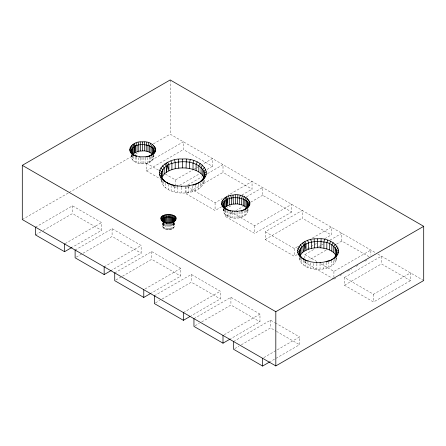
<?xml version="1.0" encoding="UTF-8"?>
<svg xmlns="http://www.w3.org/2000/svg" width="446" height="446" viewBox="0 0 446 446"><rect width="100%" height="100%" fill="white"/><g stroke="black" fill="none" stroke-linecap="round" stroke-linejoin="round"><path stroke-width="0.33" stroke-dasharray="2.23 1.67" d="M131.52 154.333C129.045 166.447 154.762 167.055 153.619 155.732M162.801 222.994C159.618 232.154 177.458 232.082 174.029 222.994M161.207 180.134C163.782 197.349 201.999 197.366 204.458 180.134M223.401 208.706C221.918 221.166 249.08 221.367 247.725 209.274M299.4 258.234C301.97 273.236 334.913 273.22 336.702 257.777M131.52 157.087L132.239 154.94M162.801 226.434L163.169 225.347L164.825 223.992M223.401 210.774L223.619 209.57M22.3 219.555L68.589 192.828M69.191 192.482L132.914 155.693M135.316 154.305L138.923 152.22M153.352 143.891L170.182 134.174L375.577 252.759M35.502 227.176L72.475 205.835L101.526 222.604L101.526 230.348L72.302 247.218M161.831 179.788L146.416 170.89L146.416 163.141L183.39 141.8L183.39 149.544L212.435 166.313L212.435 158.57L202.897 164.078M35.502 234.925L40.87 231.825M43.256 230.448L72.475 213.578L101.526 230.348M146.416 170.89L183.39 149.544M65.149 243.605L101.526 222.604M165.388 174.096L175.468 179.916L193.949 169.24M194.545 168.895L196.335 167.863M196.931 167.518L198.124 166.832M200.51 165.455L202.3 164.423M173.093 186.289L175.468 187.66L177.257 186.629M179.638 185.252L199.317 173.89M207.072 169.413L212.435 166.313M75.118 250.05L112.085 228.703L141.137 245.473L141.137 253.216L111.918 270.086M187.816 184.978L202.127 176.716M207.496 173.617L223 164.669L223 172.412L252.051 189.182L252.051 181.438L228.196 195.209M76.311 257.102L112.085 236.447L141.137 253.216M186.027 186.657L186.027 193.759L223 172.412M104.163 266.82L141.137 245.473M187.214 186.696L215.078 202.785L222.236 198.654M186.027 193.759L215.078 210.529L221.64 206.743M241.91 195.036L252.051 189.182M114.728 272.919L151.701 251.572L180.747 268.341L180.747 276.091L151.529 292.961M225.643 208.884L232.199 205.093M246.51 196.831L262.61 187.537L262.61 195.281L291.662 212.051L291.662 204.307L254.688 225.654L230.978 211.962M115.921 279.976L121.881 276.531M122.477 276.185L151.701 259.316L180.747 276.091M225.643 210.172L225.643 216.628L232.795 212.497M235.778 210.774L243.533 206.297M250.685 202.166L262.61 195.281M144.967 289.002L180.747 268.341M225.643 216.628L254.688 233.397L291.662 212.051M154.338 295.787L191.312 274.441L220.357 291.216L220.357 298.959L191.139 315.829M297.281 254.549L294.304 256.266L265.253 239.496L265.253 231.753L302.226 210.406L302.226 218.15L331.272 234.925L331.272 227.176L311.592 238.538M155.531 302.845L159.707 300.431M162.093 299.054L191.312 282.19L220.357 298.959M265.253 239.496L302.226 218.15M183.39 312.557L220.357 291.216M265.253 231.753L294.304 248.522L297.878 246.46M307.422 248.695L310.399 246.972M310.996 246.627L313.978 244.91M314.575 244.564L316.365 243.533M324.716 238.71L331.272 234.925M193.949 318.656L230.922 297.309L259.973 314.084L259.973 321.828L230.755 338.698M304.863 258.496L304.863 254.621L315.004 248.768M318.578 246.705L320.964 245.328M321.56 244.982L323.35 243.951M329.912 240.16L341.837 233.275L341.837 241.024L369.104 256.768M195.142 325.714L199.317 323.305M201.703 321.928L230.922 305.058L259.973 321.828M304.863 261.077L304.863 262.365L306.653 261.334M307.249 260.988L326.929 249.626M336.468 244.118L341.837 241.024M224.193 334.74L259.973 314.084M320.869 263.865L333.915 271.391L370.882 250.05L370.882 255.212M333.915 279.14L335.704 278.103M339.874 275.695L343.453 273.632M347.629 271.218L351.805 268.81M355.975 266.401L358.958 264.679M364.923 261.233L366.712 260.202M233.565 341.524L270.532 320.183L274.686 322.575M344.479 277.49L381.447 256.149L381.447 263.893L410.498 280.662L410.498 272.919L373.525 294.26L344.479 277.49L344.479 285.234L373.525 302.009L410.498 280.662M234.758 348.582L238.928 346.174M241.314 344.797L270.532 327.927L275.868 331.004M344.479 285.234L381.447 263.893M263.803 357.608L299.584 336.953L299.584 344.697L270.365 361.567M171.164 223.602L172.686 224.282L174.029 225.748M377.924 254.114L423.7 280.54M146.416 163.141L158.865 170.333M304.863 254.621L316.721 261.467M304.863 262.365L333.318 278.795M275.277 322.921L299.584 336.953M276.464 331.35L299.584 344.697M373.525 294.26L373.525 302.009M336.635 257.537L336.635 259.605M336.033 257.955L336.033 261.401M334.918 258.981L334.918 263.112M333.915 271.391L333.915 278.494M333.313 260.559L333.313 264.69M331.272 260.581L331.272 266.084M328.853 261.757L328.853 267.265M326.121 262.683L326.121 268.191M323.155 263.33L323.155 268.838M320.044 263.675L320.044 269.183M316.877 263.714L316.877 269.222M313.75 263.441L313.75 268.949M310.739 262.872L310.739 268.38M307.941 262.014L307.941 267.522M305.438 260.893L305.438 266.401M303.297 260.235L303.297 265.058M301.58 259.388L301.58 263.519M300.336 257.704L300.336 261.835M299.601 257.303L299.601 260.057M294.304 248.522L294.304 256.266M270.532 320.183L270.532 327.927M254.688 225.654L254.688 233.397M247.993 208.923L247.993 211.677M247.591 208.734L247.591 212.865M246.855 209.865L246.855 213.996M245.796 210.217L245.796 215.033M244.447 210.451L244.447 215.959M242.847 211.231L242.847 216.739M241.046 211.839L241.046 217.347M239.089 211.577L239.089 217.776M237.032 212.497L237.032 218.005M234.942 212.525L234.942 218.027M232.873 212.341L232.873 217.849M230.889 211.967L230.889 217.475M230.922 297.309L230.922 305.058M229.043 211.398L229.043 216.907M227.388 210.663L227.388 216.171M225.971 210.462L225.971 215.279M224.84 209.447L224.84 214.264M224.015 209.023L224.015 213.155M223.535 208.538L223.535 211.978M215.078 202.785L215.078 210.529M204.396 180.351L204.396 181.728M203.699 180.368L203.699 183.808M202.406 181.661L202.406 185.792M200.544 182.804L200.544 187.621M198.175 183.735L198.175 189.243M195.37 185.101L195.37 190.609M192.198 186.177L192.198 191.685M191.312 274.441L191.312 282.19M188.764 186.924L188.764 192.432M185.157 186.64L185.157 192.839M181.483 187.376L181.483 192.884M177.848 187.058L177.848 192.566M175.468 179.916L175.468 185.72M175.468 186.367L175.468 187.66M174.358 186.395L174.358 191.903M174.152 222.721L174.152 226.852M173.968 223.273L173.968 227.404M173.728 223.151L173.728 225.219M173.628 223.106L173.628 227.923M173.277 223.346L173.277 224.723M173.143 223.585L173.143 228.402M172.518 223.323L172.518 228.831M171.782 223.68L171.782 229.188M171.113 185.402L171.113 190.91M170.946 223.964L170.946 229.473M170.182 79.957L170.182 134.174M170.043 224.16L170.043 229.668M169.095 224.266L169.095 229.774M168.209 184.103L168.209 189.611M168.131 224.277L168.131 229.785M167.178 224.193L167.178 229.701M166.258 224.02L166.258 229.528M165.722 183.228L165.722 188.05M165.41 224.45L165.41 229.266M164.646 223.418L164.646 228.926M163.989 223.697L163.989 228.514M163.732 181.45L163.732 186.266M163.587 223.468L163.587 224.845M163.47 223.229L163.47 228.045M163.169 223.279L163.169 225.347M163.091 222.716L163.091 227.532M162.868 222.861L162.868 226.992M162.288 180.875L162.288 184.315M161.435 179.498L161.435 182.252M153.903 154.751L153.859 157.912M153.502 154.857L153.502 158.988M152.827 155.883L152.827 160.014M151.869 156.145L151.869 160.961M151.701 251.572L151.701 259.316M150.642 156.981L150.642 161.798M149.187 156.998L149.187 162.506M147.548 157.555L147.548 163.063M145.775 157.94L145.775 163.448M143.907 157.46L143.907 163.66M142.006 157.488L142.006 163.682M140.128 158.012L140.128 163.52M138.321 157.667L138.321 163.175M136.643 157.154L136.643 162.662M135.144 157.17L135.144 161.993M133.856 156.362L133.856 161.184M132.824 155.442L132.824 160.259M132.077 155.119L132.077 159.25M131.637 154.74L131.637 158.185M112.085 228.703L112.085 236.447M72.475 205.835L72.475 213.578"/><path stroke-width="0.67" d="M136.141 156.239C123.196 152.103 132.886 140.312 142.441 141.917C152.264 140.155 162.539 151.908 149.187 156.312C166.274 145.602 129.775 137.976 131.52 152.956M162.801 221.617C162.076 215.145 175.507 215.451 174.152 222.036M174.693 221.288L172.518 222.632C187.526 211.839 149.176 212.095 164.646 222.732L162.489 221.439M199.518 182.275L195.37 184.415C219.003 174.676 199.474 157.159 182.358 159.06C167.796 157.477 147.403 172.987 168.209 183.417L164.223 180.976M243.382 210.283C260.815 198.481 222.805 191.117 223.401 205.952M244.447 209.765C258.479 202.902 241.955 192.315 233.029 195.114C224.516 194.579 215.814 205.294 226.958 209.726M307.316 261.044C286.917 253.01 302.84 237.45 317.63 238.844C332.482 236.776 349.586 253.094 328.853 261.066C342.729 256.21 335.654 242.892 323.913 242.027C315.132 240.444 300.091 242.133 299.4 253.417M164.24 222.47L164.468 217.988L163.13 215.663M133.454 144.13L134.798 146.455L134.157 153.056L133.059 153.954L133.059 147.754L131.419 145.652M144.66 142.001L144.381 150.832L147.977 151.512L152.136 153.719L152.136 147.52L153.725 145.379M169.619 214.426L169.335 223.256M186.35 159.205L186.066 168.03C192.795 168.766 200.667 170.98 203.934 177.508L203.934 171.309C197.589 160.794 182.548 160.253 171.9 163.42C163.498 165.232 156.418 175.875 165.722 181.851M225.665 197.372L227.008 199.696L226.3 206.336L224.494 208.048M237.835 195.053L237.556 203.883L243.271 205.294L247.073 208.131L247.073 201.932L248.818 199.953M321.114 238.972L320.836 247.803C326.427 248.433 332.922 250.167 335.905 255.391M303.525 242.317L304.863 244.642L303.793 251.516L301.964 253.005L300.024 255.831M166.202 163.041L167.545 165.36L166.302 172.34L164.178 174.074L161.842 177.514M146.823 142.296L146.227 144.889L146.227 151.083M170.868 214.598L170.277 217.191L170.277 223.385M190.236 159.74L189.639 162.327L189.639 168.521M240.182 195.376L239.591 197.968L239.591 204.162M324.51 239.441L323.913 242.027L323.913 248.221M173.143 222.208L174.152 220.659L176.042 219.226M198.175 183.05C202.261 180.87 205.929 176.081 203.934 171.309L205.779 169.508M148.864 142.804L147.977 145.318L147.977 151.512M172.056 214.894L171.164 217.408L171.164 222.916M193.91 160.644L193.018 163.158L193.018 169.357M242.401 195.922L241.515 198.442L241.515 204.636M327.715 240.227L326.829 242.747L326.829 248.94M237.032 211.805L237.239 211.348L241.866 210.59L245.791 208.99M320.044 262.989L320.25 262.527L323.673 262.142L329.945 260.414M150.731 143.495L149.572 145.914L149.572 152.108M197.266 161.892L196.106 164.312L196.106 170.506M173.137 215.295L171.978 217.709L171.978 222.532M244.43 196.68L243.271 199.094L243.271 205.294M330.648 241.319L329.488 243.739L329.488 249.933M152.37 144.365L150.971 146.656L150.971 152.85M200.209 163.453L198.81 165.745L198.81 171.939M174.085 215.797L172.686 218.088L172.686 222.905M246.209 197.623L244.809 199.914L244.809 206.108M333.218 242.685L331.818 244.977L331.818 251.17M202.651 165.282L201.062 167.423L201.062 173.622M174.871 216.382L173.277 218.529L173.277 222.66M247.686 198.726L246.092 200.867L246.092 207.061M335.353 244.28L333.759 246.421L333.759 252.614M154.768 146.511L153.023 148.49L153.023 153.998M204.53 167.317L202.785 169.296L202.785 175.495M175.473 217.04L173.728 219.019L173.728 221.774M336.986 246.058L335.241 248.037L335.241 254.231M155.464 147.732L153.619 149.533L153.619 153.664M175.875 217.748L174.029 219.549L174.029 221.617M249.57 201.28L247.725 203.081L247.725 207.212M338.079 247.97L336.234 249.771L336.234 255.279M145.775 157.254L146.288 156.758L150.285 155.654M188.764 186.238L189.277 185.742L196.463 183.758M155.793 148.997L153.903 150.62L153.859 153.095M206.37 171.788L204.474 173.41L204.474 176.85M174.174 220.101L176.07 218.484M249.927 202.657L248.037 204.274L248.037 206.342M338.598 249.961L336.702 251.583L336.702 254.337M153.859 151.718L155.749 150.28M206.286 174.096L204.396 175.529L204.396 176.906M247.993 205.483L249.877 204.051M336.635 253.406L338.525 251.973M147.548 156.869L148.367 156.306M153.502 152.794L155.325 151.54M203.699 177.614L205.528 176.36M173.968 221.205L175.796 219.956M241.866 210.59L241.046 211.153L242.847 210.54M247.591 206.671L249.42 205.416M326.935 261.434L326.121 261.992L328.306 261.256M336.033 255.207L337.862 253.952M152.827 153.82L154.539 152.744M202.406 179.599L204.117 178.517M173.628 221.729L175.339 220.647M246.855 207.797L248.567 206.721M334.918 256.913L336.63 255.837M151.869 154.768L153.418 153.848M200.544 181.427L202.094 180.507M245.796 208.84L247.346 207.925M333.313 258.49L334.862 257.576M22.3 165.338L170.182 79.957L423.7 226.323L423.7 280.54L275.818 365.921L22.3 219.555L22.3 165.338L275.818 311.704L423.7 226.323M150.642 155.604L151.986 154.829M35.502 227.176L35.502 234.925L64.553 251.695L71.706 247.563M75.118 250.05L75.118 257.794L104.163 274.563L111.322 270.432M114.728 272.919L114.728 280.662L143.774 297.432L150.932 293.301M154.338 295.787L154.338 303.531L183.39 320.306L189.946 316.515M331.272 259.89L332.616 259.115M193.949 318.656L193.949 326.4L223 343.175L230.158 339.044M233.565 341.524L233.565 349.274L262.61 366.043L269.769 361.912M173.862 221.857C170.651 223.546 166.614 223.563 163.359 221.985M144.381 150.832L138.762 151.172L134.157 153.056L134.157 146.862L132.702 144.604M186.066 168.03C179.27 167.545 172.106 168.582 166.302 172.34L166.302 166.146L164.847 163.888M237.556 203.883L231.374 204.262L226.3 206.336L226.3 200.137L224.851 197.885M320.836 247.803C314.971 247.379 308.799 248.277 303.793 251.516L303.793 245.317L302.343 243.064M192.834 185.274L194.735 184.627M146.288 156.758L139.687 156.841L133.856 155.052M189.277 185.742C181.751 186.863 173.784 186.127 166.921 182.67M226.105 209.23L230.142 210.735L237.239 211.348M304.155 259.466C309.1 261.975 314.748 262.8 320.25 262.527M171.113 184.711L173.059 185.307M168.789 183.674L170.534 184.454M132.356 154.104L135.144 155.793M224.472 208.204L229.043 210.713L228.012 210.083M301.791 257.983L305.438 260.208M135.617 155.838L136.643 156.462M223.162 207.033L225.971 209.085M299.902 256.288L303.297 258.858M131.152 153.028L133.856 154.985M162.054 179.036L163.732 180.072M161.792 220.815L163.989 222.32M298.53 254.437L300.336 255.642L301.58 257.325M222.214 205.751L224.015 206.955L224.84 208.07M130.277 151.846L132.824 154.065M160.488 176.911L162.288 178.121M161.285 220.134L163.47 221.852M230.142 210.735L230.889 211.276M173.617 185.168L174.358 185.709M165.516 222.788L166.258 223.335M297.727 252.475L299.601 253.863L300.336 255.642M221.656 204.396L223.535 205.784L224.015 206.955M129.764 150.603L131.637 151.986L132.077 153.056M159.562 174.67L161.435 176.059M160.989 219.41L163.091 221.339M297.504 250.468L299.4 252.04L299.601 253.863M221.5 203.002L223.401 204.575L223.535 205.784M159.306 172.368L161.207 173.94M129.624 149.321L131.52 150.893L131.637 151.986M160.906 218.668L162.801 220.24L162.868 220.798M297.872 248.461L299.734 250.217L299.734 255.04M221.757 201.62L223.619 203.376L223.619 206.13M159.729 170.071L161.591 171.833L161.591 176.649M129.858 148.044L131.721 149.8L131.721 152.554M161.045 217.927L162.907 219.688L162.907 221.751M298.826 246.526L300.598 248.461L300.598 254.655M222.415 200.276L224.193 202.216L224.193 207.725M160.816 167.852L162.595 169.787L162.595 175.986M130.461 146.812L132.239 148.747L132.239 153.563M161.396 217.213L163.169 219.148L163.169 221.902M232.438 211.17L232.873 211.655M177.408 185.887L177.848 186.372M139.687 156.841L140.128 157.321M300.325 244.709L301.964 246.811L301.964 253.005M223.457 199.022L225.091 201.124L225.091 207.323M162.539 165.773L164.178 167.874L164.178 174.074M161.948 216.544L163.587 218.646L163.587 222.091M162.69 215.936L164.145 218.194L164.145 223.011M304.808 241.637L306.034 244.023L306.034 250.223L304.863 244.642M226.557 196.898L227.778 199.284L227.778 205.483L227.008 199.696M167.674 162.255L168.9 164.646L168.9 170.84L167.545 165.36M134.274 143.696L135.5 146.087L135.5 152.281L134.798 146.455M163.604 215.412L164.825 217.799L164.825 222.615M307.656 240.472L308.615 242.97L308.615 249.163M228.525 196.095L229.489 198.587L229.489 204.786M170.935 160.928L171.9 163.42L171.9 169.614M164.652 214.983L165.611 217.475L165.611 222.983M136.091 142.96L137.05 145.452L137.05 151.646M316.76 262.571L316.877 263.029M234.825 211.376L234.942 211.833M181.36 186.227L181.483 186.684M310.806 239.608L311.475 242.178L311.475 248.377M230.705 195.493L231.374 198.069L231.374 204.262M174.542 159.93L175.211 162.506L175.211 168.7M165.817 214.66L166.486 217.235L166.486 223.429M138.093 142.402L138.762 144.978L138.762 151.172M314.162 239.056L314.525 247.876M233.029 195.114L233.386 203.934M178.389 159.3L178.746 168.125M167.055 214.459L167.412 223.279M140.234 142.057L140.59 150.876M164.468 217.988L164.747 222.66M317.63 238.844L317.675 247.686M235.427 194.963L235.466 203.805M182.358 159.06L182.403 167.897M168.332 214.381L168.376 223.223M142.441 141.917L142.48 150.759M275.818 311.704L275.818 365.921M262.61 358.3L262.61 366.043M223 335.425L223 343.175M183.39 312.557L183.39 320.306M143.774 289.688L143.774 297.432M104.163 266.82L104.163 274.563M64.553 243.951L64.553 251.695"/></g></svg>
